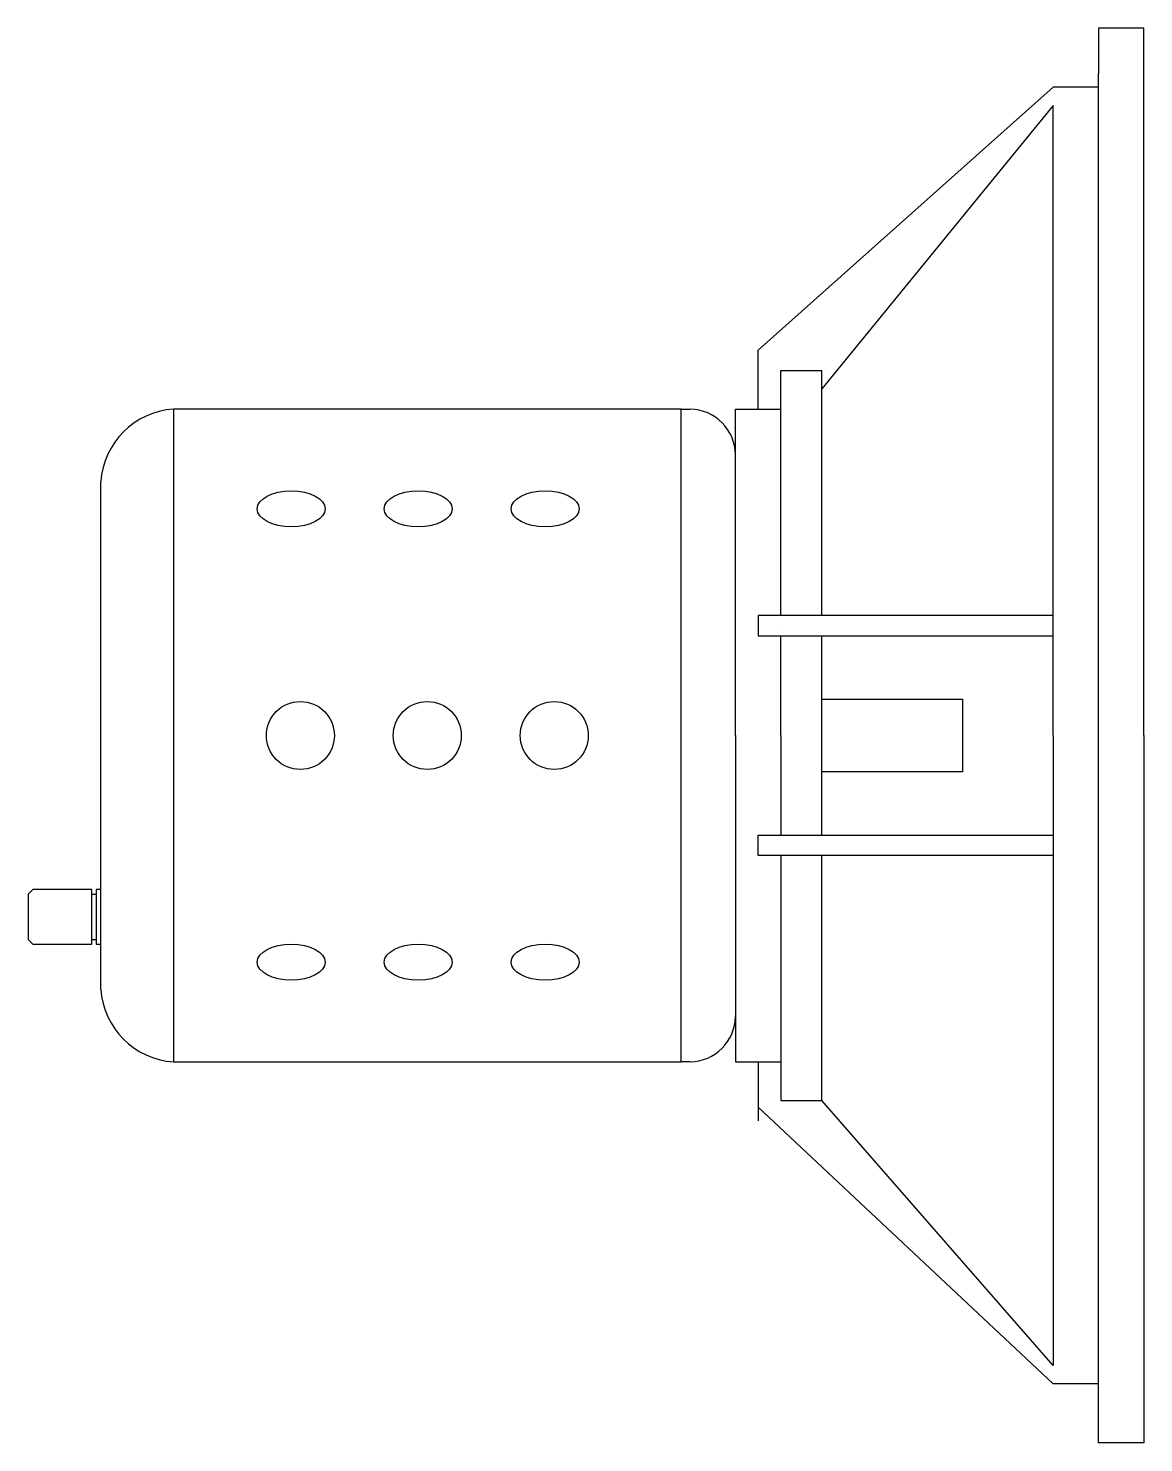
# Model space of a CAD drawing. Header units: millimetres. Extents: x -246 to 0, y -156 to 156.
import ezdxf

# ---------------------------------------------------------------- set-up
doc = ezdxf.new("R2010")
doc.units = ezdxf.units.MM
doc.layers.get('0').update_dxf_attribs({"lineweight": 25, "true_color": 0xffffff})

msp = doc.modelspace()

# ---------------------------------------------------------------- linework, layer by layer
for p, q in [((0, 156), (-10, 156)), ((-10, 156), (-10, 146)), ((0, 0), (0, 156)), ((-10, -146), (-10, 146)), ((-85, 85), (-20, 143)), ((-10, 143), (-20, 143)), ((-20, 139), (-71, 76.5)), ((-20, 26.5), (-20, 139)), ((-85, 72), (-85, 85)), ((-80, 26.5), (-80, 80.5)), ((-80, 80.5), (-71, 80.5)), ((-71, 26.5), (-71, 80.5)), ((-102, 72), (-214, 72)), ((-214, 72), (-214, -71)), ((-102, -72), (-102, 72)), ((-102, 72), (-100, 72)), ((-90, 0), (-90, 72)), ((-90, 72), (-80, 72)), ((-230, -56), (-230, 56)), ((-20, 26.5), (-85, 26.5)), ((-85, 26.5), (-85, 22)), ((-20, 0), (-20, 26.5)), ((-85, 22), (-20, 22)), ((-80, 24), (-80, 24)), ((-80, 0), (-80, 22)), ((-71, 0), (-71, 22)), ((-71, 8), (-40, 8)), ((-40, 8), (-40, -8)), ((-90, 0), (-90, -72)), ((-80, 0), (-80, -22)), ((-71, -22), (-71, 0)), ((-20, 0), (-20, -26.5)), ((0, 0), (0, -156)), ((-40, -8), (-71, -8)), ((-85, -26.5), (-85, -22)), ((-85, -22), (-20, -22)), ((-20, -26.5), (-85, -26.5)), ((-80, -26.5), (-80, -80.5)), ((-71, -80.5), (-71, -26.5)), ((-20, -26.5), (-20, -139)), ((-245, -34), (-246, -35)), ((-232, -34), (-245, -34)), ((-232, -46), (-232, -34)), ((-230, -34), (-231, -34)), ((-231, -34), (-231, -46)), ((-246, -35), (-246, -45)), ((-232, -35), (-231, -35)), ((-246, -45), (-245, -46)), ((-245, -46), (-232, -46)), ((-232, -45), (-231, -45)), ((-231, -46), (-230, -46)), ((-214, -71), (-214, -72)), ((-214, -72), (-102, -72)), ((-100, -72), (-102, -72)), ((-102, -72), (-102, -72)), ((-90, -72), (-80, -72)), ((-85, -72), (-85, -85)), ((-80, -80.5), (-71, -80.5)), ((-20, -139), (-71, -80.5)), ((-85, -82), (-20, -143)), ((-10, -143), (-20, -143)), ((-10, -156), (-10, -146)), ((0, -156), (-10, -156))]:
    msp.add_line(p, q)
for centre in [(-186, 0), (-158, 0), (-130, 0)]:
    msp.add_circle(centre, 7.5)
for centre, radius, start, end in [((-212.83, 54.83), 17.21, 93.8879, 176.1121), ((-100.25, 61.75), 10.25, 1.3972, 88.6028), ((-212.83, -54.83), 17.21, 183.8879, 266.1121), ((-100.25, -61.75), 10.25, 271.3972, 358.6028)]:
    msp.add_arc(centre, radius, start, end)
for centre in [(-188, 50), (-160, 50), (-132, 50), (-188, -50), (-160, -50), (-132, -50)]:
    msp.add_ellipse(centre, major_axis=(-7.5, 0), ratio=0.533333)

doc.saveas('drawing.dxf')
